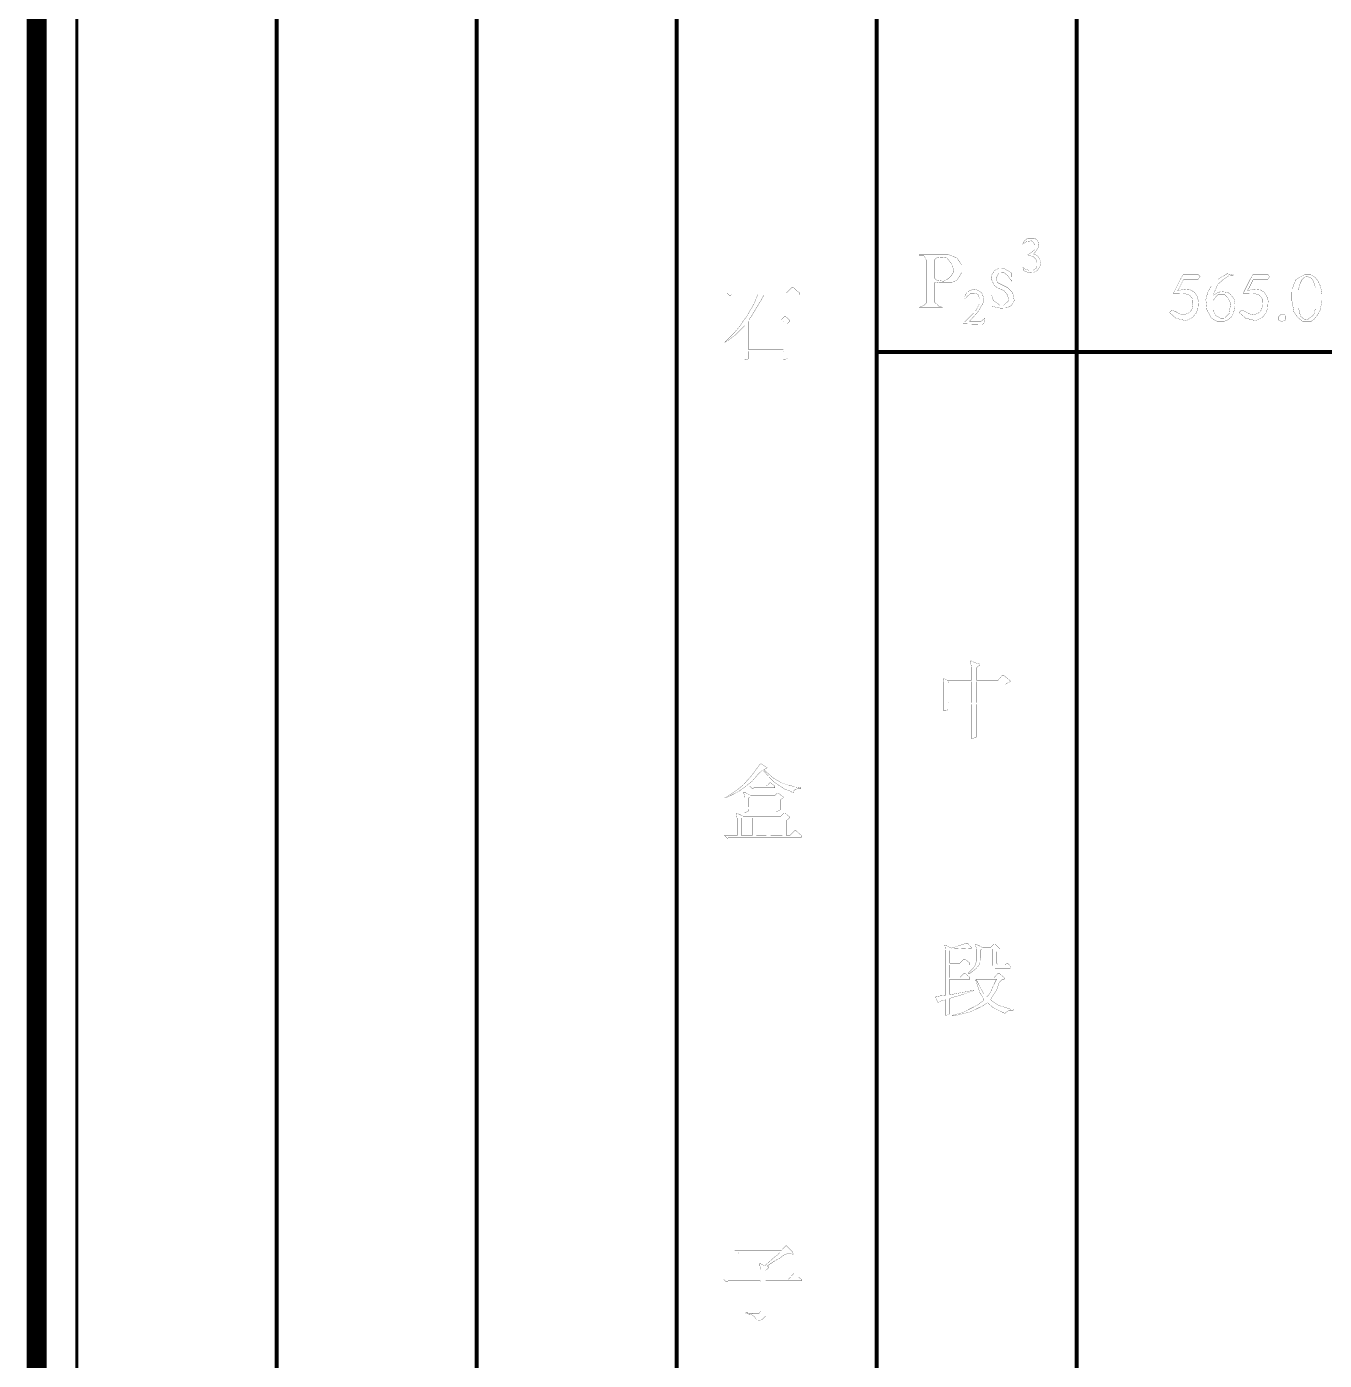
# Model space of a CAD drawing. Extents: x 94 to 452, y -72 to 1042.
# Drawn here: x 93.7 to 158.6, y 627.4 to 694.1 of the extents above; entities that cross this region are included whole.
import ezdxf

# ---------------------------------------------------------------- set-up
doc = ezdxf.new("R2010")
doc.units = 0
doc.header["$MEASUREMENT"] = 0
doc.layers.add('TREE_LAYER', color=7, linetype='Continuous')

msp = doc.modelspace()

# ---------------------------------------------------------------- linework, layer by layer
at = {"layer": 'TREE_LAYER'}
for points, const_width, elevation in [([(94.22612, 93.001716), (94.22612, 848.485862), (94.22612, 908.832322), (94.22612, 995.005583), (94.22612, 1005.005583), (94.22612, 1017.005583), (126.22612, 1017.005583), (146.22612, 1017.005583), (186.22612, 1017.005583), (191.22612, 1017.005583), (206.22612, 1017.005583), (211.22612, 1017.005583), (221.22612, 1017.005583), (399.22612, 1017.005583), (409.22612, 1017.005583), (451.22612, 1017.005583), (451.22612, 995.005583), (451.22612, 11.113007)], 1, 2891.008799), ([(96.22612, 848.485862), (96.22612, 93.001716)], 0.15, 2875.008799), ([(106.22612, 848.485862), (106.22612, 324.946668)], 0.2, 523.539193), ([(116.22612, 848.485862), (116.22612, 557.107476)], 0.2, 291.378386), ([(126.22612, 738.158952), (126.22612, 557.107476)], 0.2, 181.051476), ([(136.22612, 738.158952), (136.22612, 677.817993)], 0.2, 60.340959), ([(146.22612, 738.158952), (146.22612, 677.817993)], 0.2, 60.340959), ([(146.22612, 738.158952), (146.22612, 677.817993)], 0.2, 60.340959), ([(144.10344, 683.508934), (143.777165, 683.508934), (143.552852, 683.325404), (143.53246, 683.213247), (143.715989, 683.345796), (143.960695, 683.376384), (144.062656, 683.294816), (144.123832, 683.162267), (144.123832, 682.937953), (144.032067, 682.856384), (143.909714, 682.76462), (143.777165, 682.672855), (144.042263, 682.591286), (144.185009, 682.448541), (144.235989, 682.2956), (144.235989, 682.122267), (144.205401, 682.020306), (144.032067, 681.897953), (143.838342, 681.897953), (143.644616, 681.95913), (143.53246, 682.050894), (143.552852, 681.918345), (143.644616, 681.846973), (143.889322, 681.7756), (144.05246, 681.785796), (144.235989, 681.877561), (144.317558, 681.979522), (144.378734, 682.071286), (144.399126, 682.132463), (144.429714, 682.2956), (144.368538, 682.47913), (144.276773, 682.621875), (144.072852, 682.713639), (144.286969, 682.99913), (144.317558, 683.192855), (144.286969, 683.3356), (144.235989, 683.427365), (144.10344, 683.508934), (144.10344, 683.508934)], 0.01, 150), ([(139.815597, 682.689326), (138.341087, 682.689326), (138.341087, 682.657953), (138.560695, 682.657953), (138.717558, 682.406973), (138.717558, 680.273639), (138.592067, 680.148149), (138.341087, 680.054032), (139.517558, 680.054032), (139.345009, 680.10109), (139.094028, 680.320698), (139.094028, 681.277561), (139.188146, 681.308934), (139.329322, 681.277561), (139.941087, 681.277561), (140.22344, 681.403051), (140.395989, 681.638345), (140.47442, 681.810894), (140.47442, 682.155992), (140.239126, 682.516777), (139.815597, 682.689326), (139.815597, 682.689326)], 0.01, 150), ([(139.454813, 682.563835), (139.486185, 682.563835), (139.611675, 682.548149), (139.721479, 682.532463), (139.737165, 682.516777), (140.019518, 682.155992), (140.066577, 681.842267), (140.066577, 681.810894), (139.97246, 681.654032), (139.799911, 681.481483), (139.564616, 681.355992), (139.219518, 681.403051), (139.094028, 681.528541), (139.094028, 682.406973), (139.219518, 682.532463), (139.454813, 682.563835), (139.454813, 682.563835)], 0.01, 150), ([(142.475205, 682.014816), (142.334028, 682.014816), (142.098734, 681.873639), (141.973244, 681.654032), (141.957558, 681.465796), (142.098734, 681.152071), (142.255597, 681.026581), (142.585009, 680.885404), (142.773244, 680.665796), (142.820303, 680.367757), (142.600695, 680.195208), (142.569322, 680.148149), (142.396773, 680.148149), (142.051675, 680.39913), (141.973244, 680.65011), (141.973244, 680.10109), (142.41246, 680.006973), (142.726185, 680.022659), (142.961479, 680.148149), (143.102656, 680.383443), (143.024224, 680.7756), (142.757558, 681.042267), (142.255597, 681.293247), (142.192852, 681.512855), (142.334028, 681.763835), (142.600695, 681.779522), (142.773244, 681.638345), (142.977165, 681.355992), (142.961479, 681.763835), (142.647754, 681.967757), (142.475205, 682.014816), (142.475205, 682.014816)], 0.01, 150), ([(152.310591, 681.674515), (151.541963, 681.674515), (151.404709, 681.441182), (151.102748, 680.83726), (151.047846, 680.754907), (151.541963, 680.768633), (151.871375, 680.658829), (152.022356, 680.466672), (152.036081, 680.205888), (151.981179, 679.931378), (151.871375, 679.807848), (151.775297, 679.739221), (151.569414, 679.684319), (151.363532, 679.725495), (151.198826, 679.821574), (150.992944, 679.917652), (150.855689, 679.794123), (151.185101, 679.505888), (151.514512, 679.423535), (151.692944, 679.382358), (152.022356, 679.547064), (152.200787, 679.766672), (152.28314, 679.98628), (152.310591, 680.370594), (152.241963, 680.603927), (152.104709, 680.809809), (151.898826, 680.933339), (151.596865, 680.96079), (151.267454, 680.878437), (151.336081, 680.988241), (151.555689, 681.427456), (152.28314, 681.427456), (152.392944, 681.605888), (152.310591, 681.674515), (152.310591, 681.674515)], 0.01, 167), ([(154.053728, 681.674515), (153.738042, 681.729417), (153.285101, 681.454907), (152.955689, 681.125495), (152.777258, 680.809809), (152.681179, 680.439221), (152.736081, 679.917652), (152.955689, 679.519613), (153.243924, 679.341182), (153.587061, 679.341182), (153.751767, 679.409809), (153.95765, 679.56079), (154.067454, 679.780397), (154.136081, 680.096084), (154.136081, 680.219613), (154.094905, 680.466672), (153.985101, 680.603927), (153.916473, 680.68628), (153.820395, 680.768633), (153.669414, 680.809809), (153.422356, 680.83726), (153.216473, 680.754907), (153.065493, 680.658829), (153.092944, 680.782358), (153.285101, 681.207848), (153.298826, 681.221574), (153.587061, 681.468633), (153.83412, 681.633339), (153.83412, 681.633339), (154.053728, 681.647064), (154.053728, 681.674515), (154.053728, 681.674515)], 0.01, 167), ([(155.796865, 681.674515), (155.028238, 681.674515), (154.890983, 681.441182), (154.589022, 680.83726), (154.53412, 680.754907), (155.028238, 680.768633), (155.35765, 680.658829), (155.50863, 680.466672), (155.522356, 680.205888), (155.467454, 679.931378), (155.35765, 679.807848), (155.261571, 679.739221), (155.055689, 679.684319), (154.849807, 679.725495), (154.685101, 679.821574), (154.479218, 679.917652), (154.341963, 679.794123), (154.671375, 679.505888), (155.000787, 679.423535), (155.179218, 679.382358), (155.50863, 679.547064), (155.687061, 679.766672), (155.769414, 679.98628), (155.796865, 680.370594), (155.728238, 680.603927), (155.590983, 680.809809), (155.385101, 680.933339), (155.08314, 680.96079), (154.753728, 680.878437), (154.822356, 680.988241), (155.041963, 681.427456), (155.769414, 681.427456), (155.879218, 681.605888), (155.796865, 681.674515), (155.796865, 681.674515)], 0.01, 167), ([(157.938042, 681.674515), (157.60863, 681.674515), (157.33412, 681.53726), (157.18314, 681.427456), (157.087061, 681.207848), (156.990983, 680.96079), (156.977258, 680.631378), (156.977258, 680.41177), (157.087061, 679.807848), (157.265493, 679.56079), (157.526277, 679.341182), (157.938042, 679.341182), (157.938042, 679.341182), (158.075297, 679.43726), (158.226277, 679.615692), (158.404709, 679.917652), (158.445885, 680.178437), (158.487061, 680.398045), (158.487061, 680.507848), (158.487061, 680.700005), (158.418434, 681.084319), (158.294905, 681.358829), (158.15765, 681.53726), (157.938042, 681.674515), (157.938042, 681.674515)], 0.01, 167), ([(157.718434, 681.592162), (157.745885, 681.592162), (157.965493, 681.509809), (158.075297, 681.317652), (158.15765, 681.029417), (158.15765, 679.98628), (158.075297, 679.670594), (157.745885, 679.423535), (157.60863, 679.450986), (157.416473, 679.601966), (157.306669, 680.027456), (157.306669, 680.919613), (157.389022, 681.235299), (157.498826, 681.454907), (157.649807, 681.578437), (157.718434, 681.592162), (157.718434, 681.592162)], 0.01, 167), ([(132.055342, 681.062639), (132.008283, 681.062639), (131.710244, 680.7646), (128.745538, 680.7646), (128.871028, 680.63911), (128.918087, 680.63911), (128.949459, 680.686169), (130.267106, 680.686169), (130.267106, 680.670482), (130.110244, 680.262639), (129.702401, 679.556757), (129.57691, 679.399894), (129.372989, 679.101855), (129.122008, 678.803816), (128.620048, 678.301855), (128.745538, 678.348914), (128.996518, 678.552835), (129.122008, 678.631267), (129.623969, 679.133228), (129.623969, 679.133228), (129.623969, 677.423424), (129.718087, 677.423424), (129.780832, 677.454796), (129.827891, 677.501855), (129.827891, 677.831267), (129.843577, 677.846953), (131.537695, 677.846953), (131.553381, 677.831267), (131.553381, 677.423424), (131.60044, 677.423424), (131.710244, 677.470482), (131.757303, 677.501855), (131.757303, 679.227345), (131.882793, 679.352835), (131.882793, 679.384208), (131.678871, 679.603816), (131.631812, 679.603816), (131.459263, 679.431267), (129.859263, 679.431267), (129.843577, 679.446953), (129.953381, 679.58813), (130.329852, 680.21558), (130.361224, 680.262639), (130.596518, 680.686169), (132.384753, 680.686169), (132.384753, 680.7646), (132.212204, 680.89009), (132.055342, 681.062639), (132.055342, 681.062639)], 0.01, 127), ([(141.286185, 680.908934), (141.061871, 680.949718), (140.847754, 680.878345), (140.705009, 680.745796), (140.62344, 680.592855), (140.62344, 680.480698), (140.929322, 680.755992), (141.174028, 680.766188), (141.306577, 680.674424), (141.357558, 680.480698), (141.357558, 680.225796), (141.184224, 679.889326), (140.541871, 679.226581), (141.520695, 679.195992), (141.602263, 679.277561), (141.632852, 679.501875), (141.449322, 679.35913), (140.929322, 679.35913), (140.868146, 679.35913), (141.306577, 679.848541), (141.520695, 680.225796), (141.551283, 680.317561), (141.581871, 680.409326), (141.581871, 680.429718), (141.561479, 680.511286), (141.530891, 680.643835), (141.520695, 680.68462), (141.449322, 680.796777), (141.439126, 680.806973), (141.286185, 680.908934), (141.286185, 680.908934)], 0.01, 150), ([(153.243924, 680.645103), (153.312552, 680.713731), (153.587061, 680.713731), (153.806669, 680.507848), (153.916473, 680.233339), (153.847846, 679.739221), (153.587061, 679.492162), (153.422356, 679.492162), (153.161571, 679.656868), (153.038042, 679.917652), (153.038042, 680.384319), (153.175297, 680.576476), (153.243924, 680.645103), (153.243924, 680.645103)], 0.01, 167), ([(129.827891, 679.337149), (129.843577, 679.352835), (131.537695, 679.352835), (131.553381, 679.337149), (131.553381, 677.925384), (131.537695, 677.925384), (129.843577, 677.925384), (129.827891, 677.925384), (129.827891, 679.337149), (129.827891, 679.337149)], 0.01, 127), ([(156.63412, 679.670594), (156.524316, 679.71177), (156.414512, 679.670594), (156.332159, 679.588241), (156.332159, 679.409809), (156.441963, 679.341182), (156.63412, 679.382358), (156.661571, 679.478437), (156.661571, 679.492162), (156.661571, 679.601966), (156.63412, 679.670594), (156.63412, 679.670594)], 0.01, 167), ([(136.22612, 677.817993), (136.22612, 617.294139)], 0.2, 60.523854), ([(136.22612, 677.817993), (146.22612, 677.817993)], 0.2, 10), ([(146.22612, 677.817993), (146.22612, 617.294139)], 0.2, 60.523854), ([(146.22612, 677.817993), (146.22612, 617.294139)], 0.2, 60.523854), ([(146.22612, 677.817993), (166.22612, 677.817993)], 0.2, 20), ([(140.932317, 662.375399), (140.916631, 662.375399), (140.916631, 662.296968), (140.963689, 662.045988), (140.963689, 661.418537), (140.963689, 661.40285), (139.74016, 661.40285), (139.551925, 661.496968), (139.536238, 661.496968), (139.536238, 661.481282), (139.583297, 661.293047), (139.583297, 659.865596), (139.677415, 659.865596), (139.74016, 659.896968), (139.787219, 659.944027), (139.787219, 660.195007), (139.802905, 660.195007), (140.963689, 660.195007), (140.963689, 660.195007), (140.963689, 658.485203), (141.010748, 658.485203), (141.151925, 658.532262), (141.21467, 658.563635), (141.21467, 660.195007), (141.21467, 660.195007), (142.422513, 660.195007), (142.422513, 660.195007), (142.422513, 659.944027), (142.673493, 659.944027), (142.673493, 661.198929), (142.877415, 661.324419), (142.893101, 661.324419), (142.893101, 661.371478), (142.736238, 661.512654), (142.563689, 661.653831), (142.516631, 661.653831), (142.297023, 661.40285), (141.21467, 661.40285), (141.21467, 661.418537), (141.21467, 662.030301), (141.371532, 662.155792), (141.387219, 662.155792), (141.387219, 662.20285), (141.136238, 662.281282), (141.120552, 662.281282), (140.932317, 662.375399), (140.932317, 662.375399)], 0.01, 123), ([(139.834278, 661.324419), (139.834278, 661.324419), (140.963689, 661.324419), (140.963689, 661.324419), (140.963689, 660.289125), (140.963689, 660.273439), (139.802905, 660.273439), (139.787219, 660.289125), (139.787219, 661.27736), (139.834278, 661.324419), (139.834278, 661.324419)], 0.01, 123), ([(141.21467, 661.324419), (141.21467, 661.324419), (142.422513, 661.324419), (142.422513, 661.324419), (142.422513, 660.289125), (142.422513, 660.273439), (141.21467, 660.273439), (141.21467, 660.289125), (141.21467, 661.324419), (141.21467, 661.324419)], 0.01, 123), ([(130.423969, 657.235188), (130.408283, 657.219502), (130.361224, 657.156757), (129.953381, 656.607737), (129.561224, 656.168522), (129.278871, 655.933228), (128.855342, 655.650875), (128.620048, 655.509698), (128.698479, 655.509698), (128.77691, 655.556757), (129.32593, 655.83911), (129.57691, 656.011659), (129.984753, 656.341071), (130.329852, 656.733228), (130.502401, 656.89009), (130.549459, 656.89009), (130.784753, 656.623424), (131.05142, 656.341071), (131.318087, 656.152835), (131.663185, 655.933228), (131.835734, 655.886169), (132.055342, 655.760679), (132.086714, 655.870482), (132.102401, 655.901855), (132.290636, 655.980286), (132.431812, 655.980286), (132.431812, 656.011659), (132.165146, 656.058718), (132.118087, 656.058718), (131.898479, 656.137149), (131.835734, 656.137149), (131.459263, 656.262639), (131.05142, 656.51362), (130.753381, 656.7646), (130.580832, 656.937149), (130.753381, 657.01558), (130.423969, 657.235188), (130.423969, 657.235188)], 0.01, 127), ([(129.592597, 655.807737), (129.57691, 655.807737), (129.57691, 655.776365), (129.623969, 655.525384), (129.623969, 654.803816), (129.702401, 654.803816), (129.780832, 654.835188), (129.827891, 654.882247), (129.843577, 654.976365), (131.208283, 654.976365), (131.208283, 654.960679), (131.208283, 654.850875), (131.255342, 654.850875), (131.365146, 654.882247), (131.427891, 654.929306), (131.427891, 655.431267), (131.537695, 655.509698), (131.553381, 655.556757), (131.302401, 655.760679), (131.255342, 655.760679), (131.129852, 655.635188), (129.922008, 655.635188), (129.592597, 655.807737), (129.592597, 655.807737)], 0.01, 127), ([(130.92593, 656.262639), (130.878871, 656.262639), (130.706322, 656.105777), (129.87495, 656.105777), (130.00044, 655.980286), (130.047499, 655.980286), (130.078871, 656.011659), (131.129852, 656.011659), (131.129852, 656.105777), (130.92593, 656.262639), (130.92593, 656.262639)], 0.01, 127), ([(129.87495, 655.556757), (129.87495, 655.556757), (131.208283, 655.556757), (131.208283, 655.556757), (131.208283, 655.054796), (131.208283, 655.054796), (129.843577, 655.054796), (129.827891, 655.054796), (129.827891, 655.509698), (129.87495, 655.556757), (129.87495, 655.556757)], 0.01, 127), ([(129.216126, 654.756757), (129.20044, 654.756757), (129.20044, 654.741071), (129.247499, 654.49009), (129.247499, 653.643031), (129.247499, 653.627345), (128.620048, 653.627345), (128.745538, 653.501855), (128.792597, 653.501855), (128.823969, 653.548914), (132.463185, 653.548914), (132.463185, 653.627345), (132.180832, 653.878326), (132.133773, 653.878326), (131.882793, 653.627345), (131.72593, 653.627345), (131.710244, 653.643031), (131.710244, 654.380286), (131.867106, 654.505777), (131.882793, 654.505777), (131.882793, 654.552835), (131.631812, 654.756757), (131.584753, 654.756757), (131.427891, 654.599894), (129.545538, 654.599894), (129.216126, 654.756757), (129.216126, 654.756757)], 0.01, 127), ([(129.498479, 654.505777), (129.498479, 654.505777), (130.00044, 654.505777), (130.00044, 654.505777), (130.00044, 653.643031), (130.00044, 653.627345), (129.467106, 653.627345), (129.45142, 653.643031), (129.45142, 654.474404), (129.498479, 654.505777), (129.498479, 654.505777)], 0.01, 127), ([(130.204361, 654.505777), (130.220048, 654.505777), (130.706322, 654.505777), (130.706322, 654.505777), (130.706322, 653.643031), (130.706322, 653.627345), (130.220048, 653.627345), (130.204361, 653.643031), (130.204361, 654.505777), (130.204361, 654.505777)], 0.01, 127), ([(130.92593, 654.505777), (130.92593, 654.505777), (131.506322, 654.505777), (131.506322, 654.505777), (131.506322, 653.643031), (131.506322, 653.627345), (130.92593, 653.627345), (130.92593, 653.643031), (130.92593, 654.505777), (130.92593, 654.505777)], 0.01, 127), ([(140.759768, 648.249909), (140.712709, 648.249909), (139.975454, 647.998929), (139.630356, 648.155792), (139.661729, 647.889125), (139.661729, 645.645988), (139.646042, 645.630301), (139.61467, 645.630301), (139.48918, 645.614615), (139.426434, 645.614615), (139.159768, 645.567556), (139.159768, 645.567556), (139.285258, 645.269517), (139.457807, 645.363635), (139.646042, 645.410694), (139.661729, 645.410694), (139.661729, 644.642066), (139.771532, 644.657752), (139.834278, 644.689125), (139.881336, 644.736184), (139.881336, 645.473439), (139.881336, 645.489125), (140.571532, 645.693047), (141.08918, 645.865596), (141.08918, 645.896968), (141.073493, 645.896968), (140.618591, 645.80285), (140.477415, 645.771478), (140.446042, 645.771478), (140.022513, 645.693047), (139.975454, 645.693047), (139.912709, 645.67736), (139.881336, 645.67736), (139.881336, 646.445988), (139.881336, 646.445988), (140.885258, 646.445988), (140.885258, 646.524419), (140.634278, 646.744027), (140.587219, 646.744027), (140.383297, 646.524419), (139.881336, 646.524419), (139.881336, 646.540105), (139.881336, 647.15187), (139.881336, 647.15187), (140.885258, 647.15187), (140.885258, 647.245988), (140.634278, 647.449909), (140.587219, 647.449909), (140.383297, 647.245988), (139.881336, 647.245988), (139.881336, 647.245988), (139.881336, 647.873439), (139.959768, 647.95187), (140.963689, 647.998929), (140.963689, 648.030301), (140.759768, 648.249909), (140.759768, 648.249909)], 0.01, 123), ([(141.183297, 648.20285), (141.167611, 648.20285), (141.167611, 648.171478), (141.21467, 647.920498), (141.21467, 647.355792), (141.136238, 647.120498), (141.042121, 646.995007), (140.79114, 646.744027), (140.885258, 646.744027), (141.026434, 646.838145), (141.198983, 646.979321), (141.34016, 647.15187), (141.387219, 647.27736), (141.387219, 647.355792), (141.418591, 647.512654), (141.418591, 647.904811), (141.46565, 647.95187), (141.998983, 647.95187), (142.01467, 647.95187), (142.01467, 647.120498), (142.14016, 646.995007), (142.893101, 646.995007), (142.924474, 647.02638), (142.924474, 647.073439), (142.767611, 647.245988), (142.720552, 647.245988), (142.642121, 647.15187), (142.297023, 647.15187), (142.218591, 647.245988), (142.218591, 647.82638), (142.344081, 647.95187), (142.344081, 647.998929), (142.14016, 648.20285), (142.093101, 648.20285), (141.920552, 648.030301), (141.512709, 648.030301), (141.183297, 648.20285), (141.183297, 648.20285)], 0.01, 123), ([(142.344081, 646.744027), (142.297023, 646.744027), (142.093101, 646.524419), (141.010748, 646.524419), (141.136238, 646.398929), (141.167611, 646.398929), (141.183297, 646.398929), (141.371532, 645.787164), (141.512709, 645.567556), (141.59114, 645.395007), (141.246042, 645.144027), (140.508787, 644.767556), (140.006827, 644.642066), (140.006827, 644.610694), (140.100944, 644.610694), (140.916631, 644.814615), (141.497023, 645.096968), (141.763689, 645.269517), (142.046042, 645.018537), (142.626434, 644.736184), (142.846042, 644.893047), (143.049964, 644.893047), (143.049964, 644.940105), (142.924474, 644.940105), (142.297023, 645.144027), (141.920552, 645.410694), (141.967611, 645.520498), (142.218591, 645.896968), (142.344081, 646.273439), (142.516631, 646.445988), (142.595062, 646.445988), (142.595062, 646.524419), (142.344081, 646.744027), (142.344081, 646.744027)], 0.01, 123), ([(141.21467, 646.445988), (141.21467, 646.445988), (142.202905, 646.445988), (142.218591, 646.445988), (142.093101, 646.195007), (141.88918, 645.740105), (141.748003, 645.567556), (141.716631, 645.567556), (141.59114, 645.693047), (141.481336, 645.881282), (141.21467, 646.398929), (141.183297, 646.414615), (141.21467, 646.445988), (141.21467, 646.445988)], 0.01, 123), ([(131.710244, 633.109698), (131.678871, 633.109698), (131.443577, 632.858718), (129.122008, 632.858718), (129.247499, 632.733228), (129.294557, 632.733228), (129.32593, 632.7646), (131.365146, 632.7646), (131.365146, 632.7646), (131.286714, 632.670482), (131.098479, 632.529306), (130.690636, 632.168522), (130.659263, 632.121463), (130.580832, 632.137149), (130.439655, 632.199894), (130.37691, 632.231267), (130.37691, 632.152835), (130.423969, 631.901855), (130.423969, 631.431267), (130.408283, 631.431267), (128.572989, 631.431267), (128.698479, 631.305777), (128.745538, 631.305777), (128.792597, 631.352835), (130.408283, 631.352835), (130.423969, 631.337149), (130.423969, 629.846953), (130.329852, 629.721463), (130.157303, 629.721463), (130.157303, 629.721463), (130.031812, 629.721463), (130.031812, 629.737149), (129.843577, 629.737149), (129.780832, 629.752835), (129.671028, 629.752835), (129.671028, 629.721463), (129.953381, 629.674404), (130.078871, 629.595973), (130.204361, 629.43911), (130.204361, 629.423424), (130.204361, 629.344992), (130.267106, 629.344992), (130.423969, 629.392051), (130.533773, 629.454796), (130.67495, 629.595973), (130.67495, 631.337149), (130.67495, 631.352835), (132.463185, 631.352835), (132.463185, 631.431267), (132.306322, 631.556757), (132.133773, 631.729306), (132.086714, 631.729306), (131.804361, 631.431267), (130.67495, 631.431267), (130.67495, 631.431267), (130.67495, 631.886169), (130.831812, 632.011659), (130.831812, 632.058718), (130.737695, 632.09009), (130.737695, 632.09009), (130.753381, 632.105777), (131.129852, 632.356757), (131.412204, 632.51362), (131.569067, 632.63911), (131.616126, 632.654796), (131.788675, 632.733228), (132.055342, 632.686169), (132.008283, 632.811659), (131.710244, 633.109698), (131.710244, 633.109698)], 0.01, 127)]:
    msp.add_lwpolyline(points, dxfattribs=dict(at, const_width=const_width, elevation=elevation))

doc.saveas('drawing.dxf')
